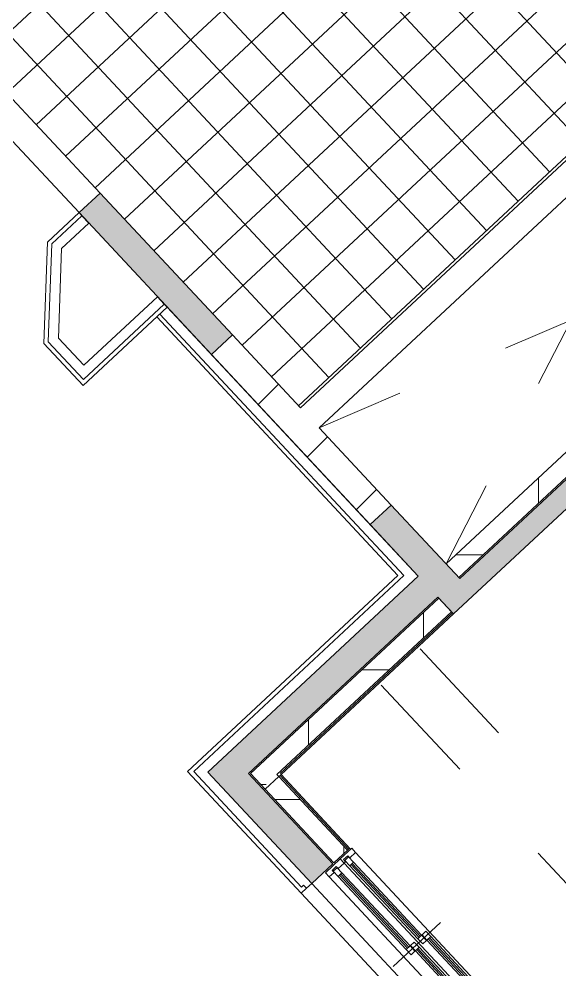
# Model space of a CAD drawing. Header units: millimetres. Extents: x -71377 to 516042, y -145869 to 441446.
# Drawn here: x 240755 to 244519, y 226667 to 233281 of the extents above; entities that cross this region are included whole.
import ezdxf

# ---------------------------------------------------------------- set-up
doc = ezdxf.new("R2010")
doc.units = ezdxf.units.MM
doc.header["$LTSCALE"] = 1000
doc.linetypes.add('_점선_S_', pattern=[1.6, 0.8, -0.8])
for name, color, linetype, lineweight in [('A-ele-8', 8, 'Continuous', 5), ('A-fnsh', 5, 'Continuous', 5), ('A-fnsh-4', 4, 'Continuous', 5), ('A-glas', 5, 'Continuous', 5), ('A-hat', 251, 'Continuous', 5), ('A-insu', 251, 'Continuous', 5), ('A-wind', 4, 'Continuous', 5), ('A-wind-hdln', 8, 'Continuous', 5), ('A_bwall', 3, 'Continuous', 5), ('A_cwall', 2, 'Continuous', 5), ('A_fnsh-4', 4, 'Continuous', 5), ('AA_발코니선', 4, '_점선_S_', 5), ('AA_오픈', 8, '_점선_S_', 5)]:
    doc.layers.add(name, color=color, linetype=linetype, lineweight=lineweight)
pattern_1 = [(45, (165969.5, 243949.9), (-353.5534, 353.5534), [])]
pattern_2 = [(0, (165969.5, 243949.9), (0, 800), []), (90, (165969.5, 243949.9), (-800, 5e-14), [])]

# ---------------------------------------------------------------- blocks, each defined once
blk = doc.blocks.new('미서기창__이중창_ - _A_PW_16X12-2366504-지반층 배치도')
at = {"layer": 'A-glas'}
for p, q in [((25, 96), (720, 96)), ((25, 84), (720, 84)), ((-720, 56), (-25, 56)), ((-720, 44), (-25, 44)), ((-720, -54), (-25, -54)), ((-720, -66), (-25, -66)), ((25, -14), (720, -14)), ((25, -26), (720, -26))]:
    blk.add_line(p, q, dxfattribs=at)
at = {"layer": 'A-wind'}
for p, q in [((-800, 15), (-800, 155)), ((-800, 155), (-760, 155)), ((-760, 155), (-760, 70)), ((760, 155), (800, 155)), ((760, 110), (760, 155)), ((800, 155), (800, 15)), ((-760, 70), (-780, 70)), ((-780, 70), (-780, 30)), ((-770, 68), (-720, 68)), ((-770, 32), (-770, 68)), ((-720, 68), (-720, 32)), ((-25, 108), (25, 108)), ((-25, 72), (-25, 108)), ((25, 72), (-25, 72)), ((-25, 68), (25, 68)), ((-25, 32), (-25, 68)), ((25, 108), (25, 72)), ((25, 68), (25, 32)), ((720, 108), (770, 108)), ((720, 72), (720, 108)), ((770, 72), (720, 72)), ((780, 110), (760, 110)), ((760, 15), (760, 70)), ((760, 70), (780, 70)), ((770, 108), (770, 72)), ((780, 70), (780, 110)), ((-760, 15), (-800, 15)), ((-800, 15), (-800, -95)), ((-780, 30), (-760, 30)), ((-720, 32), (-770, 32)), ((-760, 30), (-760, 15)), ((-760, -40), (-760, 15)), ((25, 32), (-25, 32)), ((800, 15), (760, 15)), ((760, 0), (760, 15)), ((800, 15), (800, -95)), ((-780, -80), (-780, -40)), ((-780, -40), (-760, -40)), ((-770, -42), (-720, -42)), ((-770, -78), (-770, -42)), ((-720, -42), (-720, -78)), ((-25, -2), (25, -2)), ((-25, -38), (-25, -2)), ((25, -38), (-25, -38)), ((-25, -42), (25, -42)), ((-25, -78), (-25, -42)), ((25, -2), (25, -38)), ((25, -42), (25, -78)), ((720, -2), (770, -2)), ((720, -38), (720, -2)), ((770, -38), (720, -38)), ((780, 0), (760, 0)), ((760, -95), (760, -40)), ((760, -40), (780, -40)), ((770, -2), (770, -38)), ((780, -40), (780, 0)), ((-800, -95), (-760, -95)), ((-760, -80), (-780, -80)), ((-720, -78), (-770, -78)), ((-760, -95), (-760, -80)), ((25, -78), (-25, -78)), ((800, -95), (760, -95))]:
    blk.add_line(p, q, dxfattribs=at)
at = {"layer": 'A-wind-hdln'}
for p, q in [((0, 255), (0, -195)), ((-760, 155), (760, 155)), ((-720, 68), (-25, 68)), ((25, 108), (720, 108)), ((25, 72), (720, 72)), ((760, 15), (-760, 15)), ((-720, 32), (-25, 32)), ((-720, -42), (-25, -42)), ((25, -2), (720, -2)), ((25, -38), (720, -38)), ((760, -95), (-760, -95)), ((-720, -78), (-25, -78))]:
    blk.add_line(p, q, dxfattribs=at)
blk = doc.blocks.new('대장2_84A_1층_rvt-4-지반층 배치도')
at = {"layer": 'A-hat'}
h = blk.add_hatch(dxfattribs=at)
h.set_pattern_fill('FP_13', color=256, style=0, pattern_type=2)
h.set_pattern_definition([(0, (-96985.9, -23353.2), (0, 800), []), (90, (-96985.9, -23353.2), (-800, 5e-14), [])])
h.paths.add_polyline_path([(-13244.2, -47152.1), (-13149.1, -47063.4), (-13735.6, -46434.4), (-13830.7, -46523.1), (-13473, -46906.7)])
h.paths.add_polyline_path([(-15890.3, -44314.4), (-15795.3, -44225.8), (-16784.2, -43165.3), (-16879.2, -43254), (-15949.3, -44251.1)])
h.paths.add_polyline_path([(-17984.1, -42069.2), (-17889, -41980.5), (-18809.7, -40993.2), (-18904.8, -41081.8), (-18043.1, -42005.9)])
h.paths.add_polyline_path([(-20009.6, -39897), (-19914.5, -39808.4), (-20391.9, -39296.4), (-20487, -39385.1), (-20068.6, -39833.8)])
at = {"layer": 'A-ele-8'}
blk.add_line((-19914.5, -39808.4), (-19899.9, -39794.7), dxfattribs=at)
at = {"layer": 'A-fnsh'}
for p, q in [((-19177.9, -38164.3), (-20377.3, -39282.8)), ((-20377.3, -39282.8), (-19893.1, -39802.1))]:
    blk.add_line(p, q, dxfattribs=at)
at = {"layer": 'A-fnsh-4'}
blk.add_line((-20384.3, -39289.3), (-19906.9, -39801.2), dxfattribs=at)
at = {"layer": 'A-insu'}
for p, q in [((-20391.9, -39296.4), (-20487, -39385.1)), ((-20487, -39385.1), (-20009.6, -39897)), ((-20009.6, -39897), (-19914.5, -39808.4))]:
    blk.add_line(p, q, dxfattribs=at)
at = {"layer": 'A_fnsh-4'}
for p, q in [((-20377.3, -39282.8), (-20384.3, -39289.3)), ((-19899.9, -39794.7), (-20377.3, -39282.8)), ((-20384.3, -39289.3), (-20391.9, -39296.4)), ((-19914.5, -39808.4), (-20391.9, -39296.4)), ((-20391.9, -39296.4), (-19914.5, -39808.4)), ((-19914.5, -39808.4), (-19906.9, -39801.2)), ((-19906.9, -39801.2), (-19899.9, -39794.7))]:
    blk.add_line(p, q, dxfattribs=at)
at = {"layer": 'AA_발코니선'}
for p, q in [((-19409.3, -38407.4), (-17366.7, -40597.8)), ((-19679.9, -38659.7), (-17635.5, -40852))]:
    blk.add_line(p, q, dxfattribs=at)
at = {"layer": 'A-wind-hdln', "rotation": 133.0000012484762}
blk.add_blockref('미서기창__이중창_ - _A_PW_16X12-2366504-지반층 배치도', (-19409.7, -40445.1), dxfattribs=at)

msp = doc.modelspace()

# ---------------------------------------------------------------- hatches: boundary and pattern name
at = {"layer": 'A-hat'}
h = msp.add_hatch(dxfattribs=at)
h.set_pattern_fill('FP_221', color=256, scale=1000, style=0, pattern_type=2)
h.set_pattern_definition([(133, (243119.63, 236279.57), (-219.406, -204.6), []), (223, (243119.63, 236279.57), (204.6, -219.406), [])])
h.paths.add_polyline_path([(242699.6, 230588), (245405.6, 233111.4), (242544.6, 236179.4), (239838.6, 233656), (242366.4, 230945.3)])
h = msp.add_hatch(dxfattribs=at)
h.set_pattern_fill('FP_12', color=256, scale=1000, style=0, pattern_type=2)
h.set_pattern_definition(pattern_1)
h.paths.add_polyline_path([(242842.8, 230434.4), (245464.7, 232879.4), (245335.1, 233018.3), (242713.2, 230573.4)])
for points in [[(242093, 230945.3), (242239.2, 231081.7), (241318.5, 232069), (241172.3, 231932.6), (241699, 231367.8)], [(243923.8, 229275.2), (246648.5, 231829.9), (246553.1, 231932.2), (243821.5, 229384.9)], [(243777.5, 229138.8), (243923.8, 229275.2), (243344.1, 229896.9), (243197.8, 229760.5), (243668.4, 229255.8)], [(242352, 228028.2), (243668.4, 229255.8), (243532, 229402.1), (242215.6, 228174.5)], [(242792.2, 227262.9), (242938.5, 227399.3), (242215.6, 228174.5), (242069.3, 228038.1), (242352, 227735)]]:
    msp.add_hatch(color=256, dxfattribs=at).paths.add_polyline_path(points)
h = msp.add_hatch(dxfattribs=at)
h.set_pattern_fill('FP_13', color=256, scale=1000, style=0, pattern_type=2)
h.set_pattern_definition(pattern_2)
h.paths.add_polyline_path([(243814.7, 229392.2), (246436.6, 231837.2), (246347.9, 231932.3), (243726, 229487.3)])
h = msp.add_hatch(dxfattribs=at)
h.set_pattern_fill('FP_12', color=256, scale=1000, style=0, pattern_type=2)
h.set_pattern_definition(pattern_1)
h.paths.add_polyline_path([(243197.8, 229760.5), (243344.1, 229896.9), (242239.2, 231081.7), (242093, 230945.3), (243118.2, 229845.8)])
h = msp.add_hatch(dxfattribs=at)
h.set_pattern_fill('FP_13', color=256, scale=1000, style=0, pattern_type=2)
h.set_pattern_definition(pattern_2)
h.paths.add_polyline_path([(242454.7, 227932.7), (243763.9, 229153.4), (243675.2, 229248.5), (242366.1, 228027.7), (242422.6, 227967.1)])

# ---------------------------------------------------------------- linework, layer by layer
at = {"layer": 'A-ele-8'}
for p, q in [((243897, 226078.1), (242792.2, 227262.9)), ((242792.2, 227262.9), (243897, 226078.1)), ((243823.9, 226009.9), (242719.1, 227194.7))]:
    msp.add_line(p, q, dxfattribs=at)
at = {"layer": 'A-fnsh'}
for p, q in [((240213.7, 233253.8), (241318.5, 232069)), ((241318.5, 232069), (240213.7, 233253.8)), ((240067.4, 233117.4), (241172.3, 231932.6)), ((242699.6, 230588), (245321.5, 233033))]:
    msp.add_line(p, q, dxfattribs=at)
at = {"layer": 'A-insu'}
for p, q in [((241240.5, 231859.4), (241192.7, 231910.6)), ((246347.9, 231932.3), (243726, 229487.3)), ((241051.4, 231683.1), (241240.5, 231859.4)), ((243814.7, 229392.2), (246436.6, 231837.2)), ((241029.6, 231059.2), (241051.4, 231683.1)), ((241717.9, 231347.5), (241205.9, 230870.1)), ((241765.6, 231296.3), (241717.9, 231347.5)), ((243532, 229402.1), (241786.1, 231274.4)), ((241205.9, 230870.1), (241029.6, 231059.2)), ((242069.3, 228038.1), (243532, 229402.1)), ((243675.2, 229248.5), (242366.1, 228027.7)), ((243763.9, 229153.4), (243675.2, 229248.5)), ((242549.8, 228021.3), (243763.9, 229153.4)), ((242366.1, 228027.7), (242468.4, 227918)), ((242468.4, 227918), (242563.5, 228006.7)), ((242563.5, 228006.7), (242549.8, 228021.3)), ((242755.6, 227228.8), (242792.2, 227262.9))]:
    msp.add_line(p, q, dxfattribs=at)
at = {"layer": 'A_bwall'}
for p, q in [((245335.1, 233018.3), (242713.2, 230573.4)), ((242842.8, 230434.4), (245464.7, 232879.4)), ((242713.2, 230573.4), (242239.2, 231081.7)), ((242093, 230945.3), (243197.8, 229760.5)), ((243344.1, 229896.9), (242842.8, 230434.4))]:
    msp.add_line(p, q, dxfattribs=at)
at = {"layer": 'A_cwall'}
for p, q in [((241318.5, 232069), (241172.3, 231932.6)), ((242239.2, 231081.7), (241318.5, 232069)), ((241172.3, 231932.6), (242093, 230945.3)), ((246443.4, 231829.9), (243821.5, 229384.9)), ((242239.2, 231081.7), (242093, 230945.3)), ((243777.5, 229138.8), (245083, 230356.2)), ((243197.8, 229760.5), (243344.1, 229896.9)), ((243821.5, 229384.9), (243344.1, 229896.9)), ((243197.8, 229760.5), (243532, 229402.1)), ((243532, 229402.1), (242069.3, 228038.1)), ((242352, 228028.2), (243668.4, 229255.8)), ((243668.4, 229255.8), (243777.5, 229138.8)), ((242069.3, 228038.1), (242792.2, 227262.9)), ((242792.2, 227262.9), (242069.3, 228038.1)), ((242938.5, 227399.3), (242352, 228028.2)), ((242792.2, 227262.9), (242938.5, 227399.3))]:
    msp.add_line(p, q, dxfattribs=at)
at = {"layer": 'A_fnsh-4'}
for p, q in [((241172.3, 231932.6), (240952.9, 231728)), ((241192.7, 231910.6), (240982.4, 231714.5)), ((241192.7, 231910.6), (241172.3, 231932.6)), ((240952.9, 231728), (240928.2, 231021.3)), ((240982.4, 231714.5), (240958.6, 231032.7)), ((241202.5, 230771.2), (241765.6, 231296.3)), ((241786.1, 231274.4), (241765.6, 231296.3)), ((241201, 230728.8), (241786.1, 231274.4)), ((241734.9, 231226.6), (243433.1, 229405.6)), ((241712.9, 231206.2), (243390.7, 229407)), ((240958.6, 231032.7), (241202.5, 230771.2)), ((240928.2, 231021.3), (241201, 230728.8)), ((243390.7, 229407), (241927.9, 228043)), ((243433.1, 229405.6), (241970.3, 228041.6)), ((243771, 229145.8), (242571.6, 228027.3)), ((242578.1, 228020.3), (243777.5, 229138.8)), ((243777.5, 229138.8), (243771, 229145.8)), ((241927.9, 228043), (242719.1, 227194.7)), ((241970.3, 228041.6), (242720.5, 227237.1)), ((242719.1, 227194.7), (242755.6, 227228.8)), ((242720.5, 227237.1), (242735.2, 227250.7)), ((242755.6, 227228.8), (242735.2, 227250.7))]:
    msp.add_line(p, q, dxfattribs=at)
at = {"layer": 'AA_오픈'}
for p, q in [((245464.7, 232879.4), (243726, 229487.3)), ((246347.9, 231932.3), (242842.8, 230434.4))]:
    msp.add_line(p, q, dxfattribs=at)

# ---------------------------------------------------------------- block references
msp.add_blockref('대장2_84A_1층_rvt-4-지반층 배치도', (262955.4, 267303.1))

doc.saveas('drawing.dxf')
